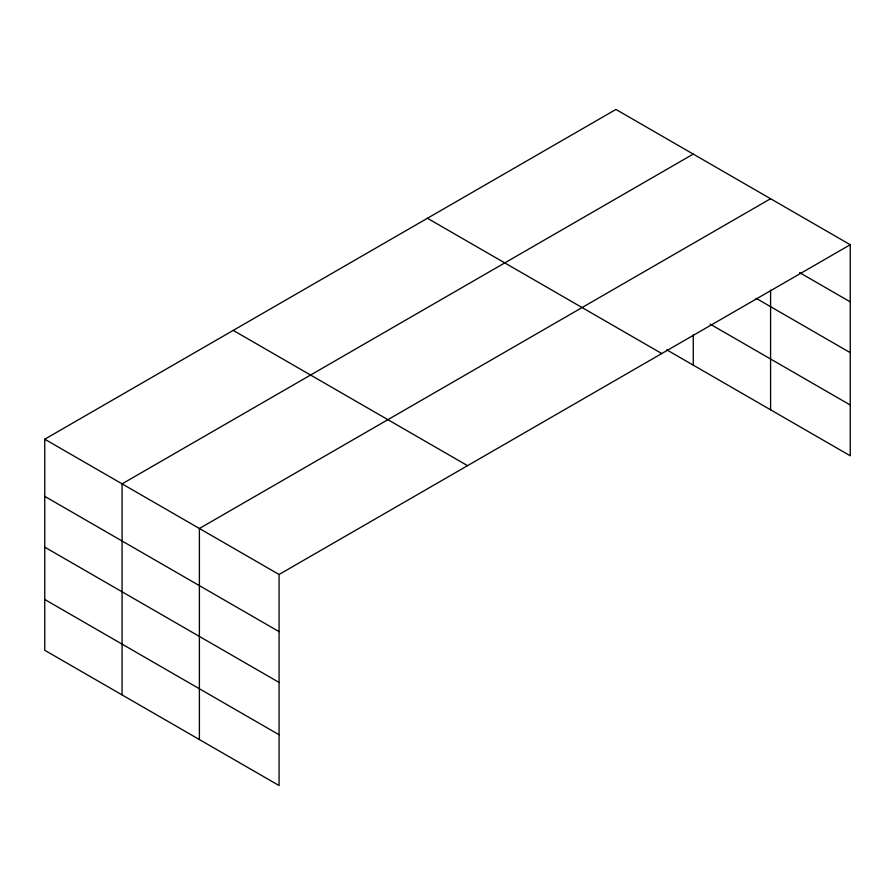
<?xml version="1.0" encoding="UTF-8"?>
<svg xmlns="http://www.w3.org/2000/svg" width="895" height="895" viewBox="0 0 895 895"><rect width="100%" height="100%" fill="white"/><g stroke="black" fill="none" stroke-linecap="round" stroke-linejoin="round"><path stroke-width="1.34" d="M850.25 244.727L615.928 109.447L44.75 439.21L44.75 650.273L279.072 785.553L279.072 574.489L850.25 244.727L850.25 455.79L666.674 349.8M693.256 154.085L122.078 483.859L122.078 694.923M770.584 198.724L199.395 528.497L199.395 739.561M799.548 272.595L850.25 301.872M756.085 298.292L850.25 352.664M710.171 324.124L850.25 404.999M427.441 218.268L661.763 353.547M233.237 330.389L467.559 465.668M44.75 439.21L279.072 574.489M44.75 496.356L279.072 631.635M44.75 547.147L279.072 682.426M44.75 599.482L279.072 734.761M770.584 290.193L770.584 409.798M693.256 334.954L693.256 365.149"/></g></svg>
